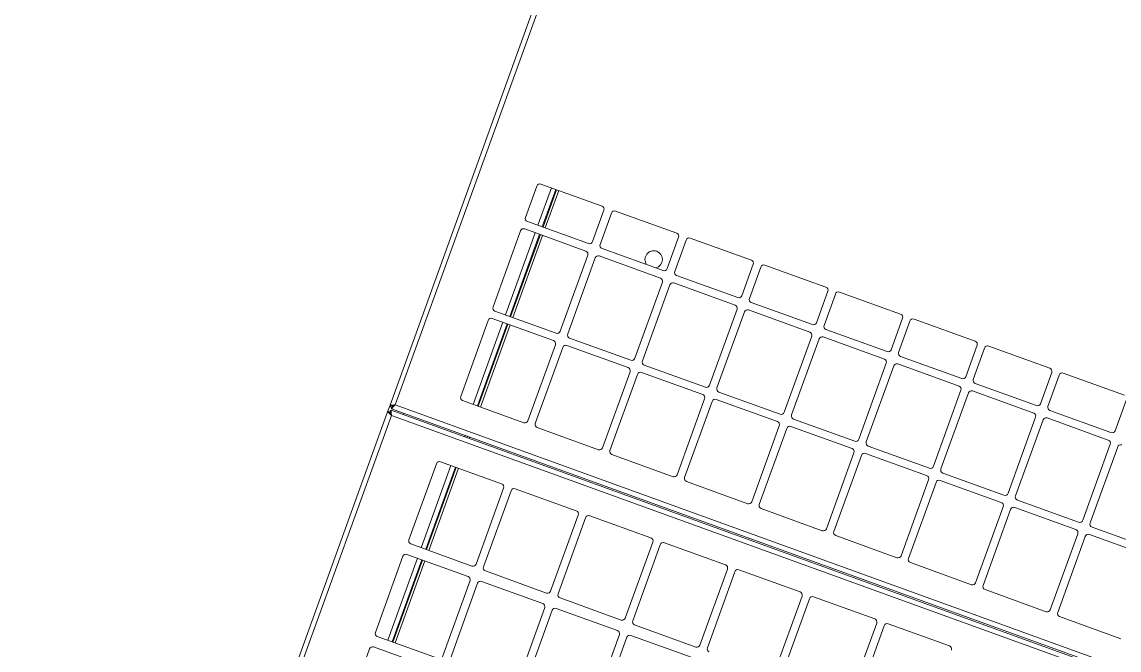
# Model space of a CAD drawing. Header units: metres. Extents: x -17822 to 152406, y -4219 to 19791.
# Drawn here: x 117759.5 to 117828.7, y 5961.7 to 6001.2 of the extents above; entities that cross this region are included whole.
import ezdxf

# ---------------------------------------------------------------- set-up
doc = ezdxf.new("R2010")
doc.units = ezdxf.units.M
doc.header["$LTSCALE"] = 100
doc.header["$MEASUREMENT"] = 0
doc.layers.get('0').update_dxf_attribs({"color": 9, "lineweight": 9})
doc.layers.add('TEKSAN', color=7, linetype='Continuous', lineweight=9)

# ---------------------------------------------------------------- blocks, each defined once
blk = doc.blocks.new('K500H165_üst')
at = {"color": 7, "linetype": 'Continuous', "lineweight": 15}
for p, q in [((44.15, 82.332), (44.15, -82.332)), ((44.25, -82.332), (44.25, 82.332)), ((43.85, 82.2), (43.85, -82.2)), ((44.55, -82.2), (44.55, 82.2)), ((36.15, -38.3), (36.15, -34.2)), ((36.65, -34.2), (36.65, -38.3)), ((42.15, -38.3), (42.15, -34.2)), ((30.85, -38.5), (35.95, -38.5)), ((36.85, -38.5), (41.95, -38.5)), ((27.65, -39.2), (27.65, -43.3)), ((29.95, -39), (27.85, -39)), ((30.15, -43.3), (30.15, -39.2)), ((30.65, -39.2), (30.65, -43.3)), ((35.95, -39), (30.85, -39)), ((36.15, -43.3), (36.15, -39.2)), ((36.65, -39.2), (36.65, -43.3)), ((41.95, -39), (36.85, -39)), ((42.15, -43.3), (42.15, -39.2)), ((27.85, -43.5), (29.95, -43.5)), ((30.85, -43.5), (35.95, -43.5)), ((36.85, -43.5), (41.95, -43.5)), ((27.65, -44.2), (27.65, -48.3)), ((29.95, -44), (27.85, -44)), ((30.15, -48.3), (30.15, -44.2)), ((30.65, -44.2), (30.65, -48.3)), ((35.95, -44), (30.85, -44)), ((36.15, -48.3), (36.15, -44.2)), ((36.65, -44.2), (36.65, -48.3)), ((41.95, -44), (36.85, -44)), ((42.15, -48.3), (42.15, -44.2)), ((46.25, -48.3), (46.25, -44.2)), ((27.85, -48.5), (29.95, -48.5)), ((29.95, -49), (27.85, -49)), ((30.85, -48.5), (35.95, -48.5)), ((35.95, -49), (30.85, -49)), ((36.85, -48.5), (41.95, -48.5)), ((41.95, -49), (36.85, -49)), ((51.55, -48.5), (46.45, -48.5)), ((46.45, -49), (51.55, -49)), ((27.65, -49.2), (27.65, -53.3)), ((30.15, -53.3), (30.15, -49.2)), ((30.65, -49.2), (30.65, -53.3)), ((36.15, -53.3), (36.15, -49.2)), ((36.65, -49.2), (36.65, -53.3)), ((42.15, -53.3), (42.15, -49.2)), ((46.25, -53.3), (46.25, -49.2)), ((27.85, -53.5), (29.95, -53.5)), ((30.85, -53.5), (35.95, -53.5)), ((36.85, -53.5), (41.95, -53.5)), ((51.55, -53.5), (46.45, -53.5)), ((27.65, -54.2), (27.65, -58.3)), ((29.95, -54), (27.85, -54)), ((30.15, -58.3), (30.15, -54.2)), ((30.65, -54.2), (30.65, -58.3)), ((35.95, -54), (30.85, -54)), ((36.15, -58.3), (36.15, -54.2)), ((36.65, -54.2), (36.65, -58.3)), ((41.95, -54), (36.85, -54)), ((42.15, -58.3), (42.15, -54.2)), ((46.25, -58.3), (46.25, -54.2)), ((46.45, -54), (51.55, -54)), ((27.85, -58.5), (29.95, -58.5)), ((30.85, -58.5), (35.95, -58.5)), ((36.85, -58.5), (41.95, -58.5)), ((51.55, -58.5), (46.45, -58.5)), ((27.65, -59.2), (27.65, -63.3)), ((29.95, -59), (27.85, -59)), ((30.15, -63.3), (30.15, -59.2)), ((30.65, -59.2), (30.65, -63.3)), ((35.95, -59), (30.85, -59)), ((36.15, -63.3), (36.15, -59.2)), ((36.65, -59.2), (36.65, -63.3)), ((41.95, -59), (36.85, -59)), ((42.15, -63.3), (42.15, -59.2)), ((46.25, -63.3), (46.25, -59.2)), ((46.45, -59), (51.55, -59)), ((51.75, -59.2), (51.75, -63.3)), ((52.45, -63.3), (52.45, -59.2)), ((27.85, -63.5), (29.95, -63.5)), ((30.85, -63.5), (35.95, -63.5)), ((36.85, -63.5), (41.95, -63.5)), ((51.55, -63.5), (46.45, -63.5)), ((57.75, -63.5), (52.65, -63.5)), ((27.65, -64.2), (27.65, -68.3)), ((29.95, -64), (27.85, -64)), ((30.15, -68.3), (30.15, -64.2)), ((30.65, -64.2), (30.65, -68.3)), ((35.95, -64), (30.85, -64)), ((36.15, -68.3), (36.15, -64.2)), ((36.65, -64.2), (36.65, -68.3)), ((41.95, -64), (36.85, -64)), ((42.15, -68.3), (42.15, -64.2)), ((46.25, -68.3), (46.25, -64.2)), ((46.45, -64), (51.55, -64)), ((51.75, -64.2), (51.75, -68.3)), ((52.45, -68.3), (52.45, -64.2)), ((52.65, -64), (57.75, -64)), ((27.85, -68.5), (29.95, -68.5)), ((29.95, -69), (27.85, -69)), ((30.85, -68.5), (35.95, -68.5)), ((35.95, -69), (30.85, -69)), ((36.85, -68.5), (41.95, -68.5)), ((41.95, -69), (36.85, -69)), ((51.55, -68.5), (46.45, -68.5)), ((46.45, -69), (51.55, -69)), ((57.75, -68.5), (52.65, -68.5)), ((52.65, -69), (57.75, -69)), ((27.65, -69.2), (27.65, -73.3)), ((30.15, -73.3), (30.15, -69.2)), ((30.65, -69.2), (30.65, -73.3)), ((36.15, -73.3), (36.15, -69.2)), ((36.65, -69.2), (36.65, -73.3)), ((42.15, -73.3), (42.15, -69.2)), ((46.25, -73.3), (46.25, -69.2)), ((51.75, -69.2), (51.75, -73.3)), ((52.45, -73.3), (52.45, -69.2)), ((27.85, -73.5), (29.95, -73.5)), ((30.85, -73.5), (35.95, -73.5)), ((36.85, -73.5), (41.95, -73.5)), ((51.55, -73.5), (46.45, -73.5)), ((57.75, -73.5), (52.65, -73.5)), ((27.65, -74.2), (27.65, -78.3)), ((29.95, -74), (27.85, -74)), ((30.15, -78.3), (30.15, -74.2)), ((30.65, -74.2), (30.65, -78.3)), ((35.95, -74), (30.85, -74)), ((36.15, -78.3), (36.15, -74.2)), ((36.65, -74.2), (36.65, -78.3)), ((41.95, -74), (36.85, -74)), ((42.15, -78.3), (42.15, -74.2)), ((46.25, -78.3), (46.25, -74.2)), ((46.45, -74), (51.55, -74)), ((51.75, -74.2), (51.75, -78.3)), ((52.45, -78.3), (52.45, -74.2)), ((52.65, -74), (57.75, -74)), ((57.95, -74.2), (57.95, -78.3)), ((58.65, -78.3), (58.65, -74.2)), ((30.15, -77.1), (27.65, -77.1)), ((27.65, -77.25), (30.15, -77.25)), ((30.15, -77.3), (27.65, -77.3)), ((36.15, -77.1), (30.65, -77.1)), ((30.65, -77.25), (36.15, -77.25)), ((36.15, -77.3), (30.65, -77.3)), ((42.15, -77.1), (36.65, -77.1)), ((36.65, -77.25), (42.15, -77.25)), ((42.15, -77.3), (36.65, -77.3)), ((44.25, -77.1), (44.15, -77.1)), ((44.15, -77.25), (44.25, -77.25)), ((44.15, -77.4), (44.25, -77.4)), ((51.75, -77.1), (46.25, -77.1)), ((46.25, -77.25), (51.75, -77.25)), ((46.25, -77.3), (51.75, -77.3)), ((57.95, -77.1), (52.45, -77.1)), ((52.45, -77.25), (57.95, -77.25)), ((52.45, -77.3), (57.95, -77.3)), ((30.15, -77.6), (27.65, -77.6)), ((36.15, -77.6), (30.65, -77.6)), ((42.15, -77.6), (36.65, -77.6)), ((51.75, -77.6), (46.25, -77.6)), ((57.95, -77.6), (52.45, -77.6)), ((27.85, -78.5), (29.95, -78.5)), ((30.85, -78.5), (35.95, -78.5)), ((36.85, -78.5), (41.95, -78.5)), ((51.55, -78.5), (46.45, -78.5)), ((57.75, -78.5), (52.65, -78.5)), ((63.95, -78.5), (58.85, -78.5)), ((44.15, -81.51), (44.25, -81.51)), ((43.85, -82.2), (-27.9, -82.2)), ((149.95, -82.2), (44.55, -82.2)), ((43.982, -82.5), (-28.032, -82.5)), ((43.982, -82.35), (43.982, -82.317)), ((43.982, -82.5), (43.982, -82.35)), ((44.418, -82.5), (43.982, -82.5)), ((44.15, -82.332), (44, -82.332)), ((44.25, -82.332), (44.4, -82.332)), ((44.418, -82.317), (44.418, -82.35)), ((44.418, -82.5), (44.418, -82.35)), ((150.082, -82.5), (44.418, -82.5))]:
    blk.add_line(p, q, dxfattribs=at)
at = {"color": 7, "linetype": 'Continuous', "lineweight": 15, "flags": 128}
for points in [[(43.85, -82.2), (43.902, -82.223), (43.953, -82.245), (44, -82.266), (44.043, -82.285), (44.08, -82.301), (44.11, -82.315), (44.132, -82.324), (44.145, -82.33), (44.15, -82.332)], [(43.85, -82.2), (43.879, -82.226), (43.907, -82.251), (43.933, -82.274), (43.956, -82.294), (43.975, -82.31), (43.989, -82.322), (43.997, -82.33), (44, -82.332)], [(44.25, -82.332), (44.255, -82.33), (44.268, -82.324), (44.29, -82.315), (44.32, -82.301), (44.357, -82.285), (44.4, -82.266), (44.447, -82.245), (44.498, -82.223), (44.55, -82.2)], [(44.4, -82.332), (44.403, -82.33), (44.411, -82.322), (44.425, -82.31), (44.444, -82.294), (44.467, -82.274), (44.493, -82.251), (44.521, -82.226), (44.55, -82.2)], [(44.55, -82.2), (44.524, -82.229), (44.499, -82.257), (44.476, -82.283), (44.456, -82.306), (44.44, -82.325), (44.428, -82.339), (44.42, -82.347), (44.418, -82.35)], [(44.55, -82.2), (44.527, -82.252), (44.505, -82.303), (44.484, -82.35), (44.465, -82.393), (44.449, -82.43), (44.435, -82.46), (44.426, -82.482), (44.42, -82.495), (44.418, -82.5)]]:
    blk.add_lwpolyline(points, dxfattribs=at)
at = {"color": 7, "linetype": 'Continuous', "lineweight": 15}
for centre, radius, start, end in [((30.85, -38.3), 0.2, 180, 270), ((35.95, -38.3), 0.2, 270, 0), ((36.85, -38.3), 0.2, 180, 270), ((41.95, -38.3), 0.2, 270, 0), ((29.95, -39.2), 0.2, 0, 90), ((30.85, -39.2), 0.2, 90, 180), ((35.95, -39.2), 0.2, 0, 90), ((36.85, -39.2), 0.2, 90, 180), ((41.95, -39.2), 0.2, 0, 90), ((27.85, -43.3), 0.2, 180, 270), ((29.95, -43.3), 0.2, 270, 0), ((30.85, -43.3), 0.2, 180, 270), ((35.95, -43.3), 0.2, 270, 0), ((36.85, -43.3), 0.2, 180, 270), ((41.95, -43.3), 0.2, 270, 0), ((27.85, -44.2), 0.2, 90, 180), ((29.95, -44.2), 0.2, 0, 90), ((30.85, -44.2), 0.2, 90, 180), ((35.95, -44.2), 0.2, 0, 90), ((36.85, -44.2), 0.2, 90, 180), ((41.95, -44.2), 0.2, 0, 90), ((46.45, -44.2), 0.2, 90, 180), ((27.85, -48.3), 0.2, 180, 270), ((29.95, -48.3), 0.2, 270, 0), ((30.85, -48.3), 0.2, 180, 270), ((35.95, -48.3), 0.2, 270, 0), ((36.85, -48.3), 0.2, 180, 270), ((41.95, -48.3), 0.2, 270, 0), ((46.45, -48.3), 0.2, 180, 270), ((27.85, -49.2), 0.2, 90, 180), ((29.95, -49.2), 0.2, 0, 90), ((30.85, -49.2), 0.2, 90, 180), ((35.95, -49.2), 0.2, 0, 90), ((36.85, -49.2), 0.2, 90, 180), ((41.95, -49.2), 0.2, 0, 90), ((46.45, -49.2), 0.2, 90, 180), ((27.85, -53.3), 0.2, 180, 270), ((29.95, -53.3), 0.2, 270, 0), ((30.85, -53.3), 0.2, 180, 270), ((35.95, -53.3), 0.2, 270, 0), ((36.85, -53.3), 0.2, 180, 270), ((41.95, -53.3), 0.2, 270, 0), ((46.45, -53.3), 0.2, 180, 270), ((27.85, -54.2), 0.2, 90, 180), ((29.95, -54.2), 0.2, 0, 90), ((30.85, -54.2), 0.2, 90, 180), ((35.95, -54.2), 0.2, 0, 90), ((36.85, -54.2), 0.2, 90, 180), ((41.95, -54.2), 0.2, 0, 90), ((46.45, -54.2), 0.2, 90, 180), ((27.85, -58.3), 0.2, 180, 270), ((29.95, -58.3), 0.2, 270, 0), ((30.85, -58.3), 0.2, 180, 270), ((35.95, -58.3), 0.2, 270, 0), ((36.85, -58.3), 0.2, 180, 270), ((41.95, -58.3), 0.2, 270, 0), ((46.45, -58.3), 0.2, 180, 270), ((51.55, -58.3), 0.2, 270, 0), ((27.85, -59.2), 0.2, 90, 180), ((29.95, -59.2), 0.2, 0, 90), ((30.85, -59.2), 0.2, 90, 180), ((35.95, -59.2), 0.2, 0, 90), ((36.85, -59.2), 0.2, 90, 180), ((41.95, -59.2), 0.2, 0, 90), ((46.45, -59.2), 0.2, 90, 180), ((51.55, -59.2), 0.2, 0, 90), ((27.85, -63.3), 0.2, 180, 270), ((29.95, -63.3), 0.2, 270, 0), ((30.85, -63.3), 0.2, 180, 270), ((35.95, -63.3), 0.2, 270, 0), ((36.85, -63.3), 0.2, 180, 270), ((41.95, -63.3), 0.2, 270, 0), ((46.45, -63.3), 0.2, 180, 270), ((51.55, -63.3), 0.2, 270, 0), ((52.65, -63.3), 0.2, 180, 270), ((27.85, -64.2), 0.2, 90, 180), ((29.95, -64.2), 0.2, 0, 90), ((30.85, -64.2), 0.2, 90, 180), ((35.95, -64.2), 0.2, 0, 90), ((36.85, -64.2), 0.2, 90, 180), ((41.95, -64.2), 0.2, 0, 90), ((46.45, -64.2), 0.2, 90, 180), ((51.55, -64.2), 0.2, 0, 90), ((52.65, -64.2), 0.2, 90, 180), ((27.85, -68.3), 0.2, 180, 270), ((29.95, -68.3), 0.2, 270, 0), ((30.85, -68.3), 0.2, 180, 270), ((35.95, -68.3), 0.2, 270, 0), ((36.85, -68.3), 0.2, 180, 270), ((41.95, -68.3), 0.2, 270, 0), ((46.45, -68.3), 0.2, 180, 270), ((51.55, -68.3), 0.2, 270, 0), ((52.65, -68.3), 0.2, 180, 270), ((27.85, -69.2), 0.2, 90, 180), ((29.95, -69.2), 0.2, 0, 90), ((30.85, -69.2), 0.2, 90, 180), ((35.95, -69.2), 0.2, 0, 90), ((36.85, -69.2), 0.2, 90, 180), ((41.95, -69.2), 0.2, 0, 90), ((46.45, -69.2), 0.2, 90, 180), ((51.55, -69.2), 0.2, 0, 90), ((52.65, -69.2), 0.2, 90, 180), ((29.7, -70), 0.55, 35.0968, 180), ((29.7, -70), 0.55, 180, 324.9032), ((27.85, -73.3), 0.2, 180, 270), ((29.95, -73.3), 0.2, 270, 0), ((30.85, -73.3), 0.2, 180, 270), ((35.95, -73.3), 0.2, 270, 0), ((36.85, -73.3), 0.2, 180, 270), ((41.95, -73.3), 0.2, 270, 0), ((46.45, -73.3), 0.2, 180, 270), ((51.55, -73.3), 0.2, 270, 0), ((52.65, -73.3), 0.2, 180, 270), ((27.85, -74.2), 0.2, 90, 180), ((29.95, -74.2), 0.2, 0, 90), ((30.85, -74.2), 0.2, 90, 180), ((35.95, -74.2), 0.2, 0, 90), ((36.85, -74.2), 0.2, 90, 180), ((41.95, -74.2), 0.2, 0, 90), ((46.45, -74.2), 0.2, 90, 180), ((51.55, -74.2), 0.2, 0, 90), ((52.65, -74.2), 0.2, 90, 180), ((27.85, -78.3), 0.2, 180, 270), ((29.95, -78.3), 0.2, 270, 0), ((30.85, -78.3), 0.2, 180, 270), ((35.95, -78.3), 0.2, 270, 0), ((36.85, -78.3), 0.2, 180, 270), ((41.95, -78.3), 0.2, 270, 0), ((46.45, -78.3), 0.2, 180, 270), ((51.55, -78.3), 0.2, 270, 0), ((52.65, -78.3), 0.2, 180, 270), ((57.75, -78.3), 0.2, 270, 0), ((58.85, -78.3), 0.2, 180, 270), ((44.55, -82.2), 0.3, 206.17245, 243.82755)]:
    blk.add_arc(centre, radius, start, end, dxfattribs=at)
for points, knots in [([(43.85, -82.2), (43.868, -82.221), (43.898, -82.256), (43.933, -82.293), (43.952, -82.317), (43.965, -82.334), (43.975, -82.347), (43.98, -82.349), (43.982, -82.35)], [0, 0, 0, 0, 0.300519, 0.498572, 0.607073, 0.725876, 0.856505, 1, 1, 1, 1]), ([(43.85, -82.2), (43.868, -82.242), (43.898, -82.313), (43.941, -82.404), (43.962, -82.462), (43.975, -82.494), (43.98, -82.498), (43.982, -82.5)], [0, 0, 0, 0, 0.278092, 0.466761, 0.700471, 0.841952, 1, 1, 1, 1]), ([(43.982, -82.465), (44.003, -82.454), (44.055, -82.427), (44.102, -82.377), (44.115, -82.338), (44.116, -82.332)], [0, 0, 0, 0, 0.366541, 0.908799, 1, 1, 1, 1])]:
    blk.add_open_spline(points, degree=3, knots=knots, dxfattribs=at)

msp = doc.modelspace()

# ---------------------------------------------------------------- block references
at = {"layer": 'TEKSAN', "rotation": 250.1125129141476}
msp.add_blockref('K500H165_üst', (117875.269, 5990.382), dxfattribs=at)

doc.saveas('drawing.dxf')
